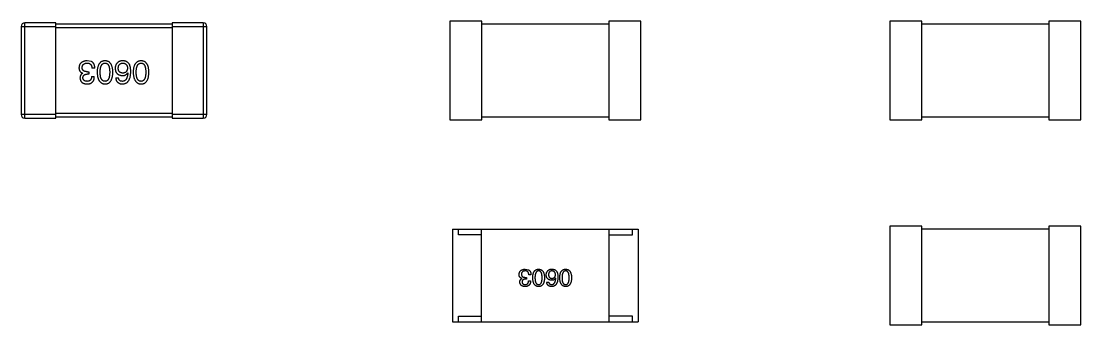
# Model space of a CAD drawing. Header units: inches. Extents: x -36 to 490, y -51 to 98.
# Drawn here: x 357.28 to 366.41, y 35.35 to 37.97 of the extents above; entities that cross this region are included whole.
import ezdxf

# ---------------------------------------------------------------- set-up
doc = ezdxf.new("R2010")
doc.units = ezdxf.units.IN
doc.header["$LTSCALE"] = 1.21
doc.header["$MEASUREMENT"] = 0
doc.layers.get('0').update_dxf_attribs({"linetype": 'CONTINUOUS'})

msp = doc.modelspace()

# ---------------------------------------------------------------- linework, layer by layer
at = {"color": 7, "linetype": 'Continuous'}
for p, q in [((357.2802, 37.9256), (357.2802, 37.1656)), ((357.2802, 37.9256), (357.5802, 37.9256)), ((357.3102, 37.1356), (357.3102, 37.9556)), ((357.5802, 37.9556), (357.3102, 37.9556)), ((357.5802, 37.1356), (357.5802, 37.9556)), ((358.5802, 37.9456), (357.5802, 37.9456)), ((357.5802, 37.9156), (358.5802, 37.9156)), ((358.5802, 37.9556), (358.5802, 37.1356)), ((358.8502, 37.9556), (358.5802, 37.9556)), ((358.5802, 37.9256), (358.8802, 37.9256)), ((358.8502, 37.9556), (358.8502, 37.1356)), ((358.8802, 37.1656), (358.8802, 37.9256)), ((360.9754, 37.9707), (360.9754, 37.1207)), ((361.2504, 37.9707), (360.9754, 37.9707)), ((361.2504, 37.1207), (361.2504, 37.9707)), ((362.3469, 37.9457), (361.2504, 37.9457)), ((362.3469, 37.9707), (362.3469, 37.1207)), ((362.6219, 37.9707), (362.3469, 37.9707)), ((362.6219, 37.1207), (362.6219, 37.9707)), ((365.0427, 37.9708), (364.7677, 37.9707)), ((364.7677, 37.9707), (364.7677, 37.1207)), ((365.0427, 37.1207), (365.0427, 37.9708)), ((366.1393, 37.9457), (365.0427, 37.9457)), ((366.4143, 37.9708), (366.1393, 37.9707)), ((366.1393, 37.9707), (366.1393, 37.1207)), ((366.4143, 37.1207), (366.4143, 37.9708)), ((357.8854, 37.6227), (357.8493, 37.6293)), ((357.9149, 37.5659), (357.8898, 37.5659)), ((357.8111, 37.5222), (357.8111, 37.5233)), ((357.8624, 37.5145), (357.8493, 37.5145)), ((357.8504, 37.5353), (357.8624, 37.5353)), ((357.8624, 37.5353), (357.8624, 37.5145)), ((357.8865, 37.4938), (357.9105, 37.4938)), ((358.0946, 37.4818), (358.1187, 37.4818)), ((358.1984, 37.5255), (358.1995, 37.5244)), ((357.5802, 37.1656), (357.2802, 37.1656)), ((357.3102, 37.1356), (357.5802, 37.1356)), ((358.5802, 37.1756), (357.5802, 37.1756)), ((357.5802, 37.1456), (358.5802, 37.1456)), ((358.8802, 37.1656), (358.5802, 37.1656)), ((358.5802, 37.1356), (358.8502, 37.1356)), ((360.9754, 37.1207), (361.2504, 37.1207)), ((361.2504, 37.1457), (362.3469, 37.1457)), ((362.3469, 37.1207), (362.6219, 37.1207)), ((364.7677, 37.1207), (365.0427, 37.1207)), ((365.0427, 37.1457), (366.1393, 37.1457)), ((366.1393, 37.1207), (366.4143, 37.1207)), ((360.9985, 36.1781), (360.9985, 35.3781)), ((360.9985, 36.1781), (362.5985, 36.1781)), ((361.0485, 36.1281), (361.0485, 36.1781)), ((361.2485, 35.3781), (361.2485, 36.1781)), ((362.3485, 35.3781), (362.3485, 36.1781)), ((362.5485, 36.1281), (362.5485, 36.1781)), ((362.5985, 36.1781), (362.5985, 35.3781)), ((364.7677, 36.2033), (364.7677, 35.3533)), ((365.0427, 36.2033), (364.7677, 36.2033)), ((365.0427, 35.3533), (365.0427, 36.2033)), ((366.1393, 36.1783), (365.0427, 36.1783)), ((366.1393, 36.2033), (366.1393, 35.3533)), ((366.4143, 36.2033), (366.1393, 36.2033)), ((366.4143, 35.3533), (366.4143, 36.2033)), ((361.2485, 36.1281), (361.0485, 36.1281)), ((362.3485, 36.1281), (362.5485, 36.1281)), ((361.6254, 35.8329), (361.6524, 35.828)), ((361.5967, 35.7526), (361.5967, 35.7534)), ((361.6352, 35.7468), (361.6254, 35.7468)), ((361.6262, 35.7624), (361.6352, 35.7624)), ((361.6352, 35.7624), (361.6352, 35.7468)), ((361.6533, 35.7312), (361.6713, 35.7312)), ((361.6746, 35.7853), (361.6557, 35.7853)), ((361.8094, 35.7222), (361.8274, 35.7222)), ((361.888, 35.7542), (361.8872, 35.755)), ((360.9985, 35.3781), (362.5985, 35.3781)), ((361.0485, 35.3781), (361.0485, 35.4281)), ((361.0485, 35.4281), (361.2485, 35.4281)), ((362.5485, 35.4281), (362.3485, 35.4281)), ((362.5485, 35.3781), (362.5485, 35.4281)), ((364.7677, 35.3533), (365.0427, 35.3533)), ((365.0427, 35.3783), (366.1393, 35.3783)), ((366.1393, 35.3533), (366.4143, 35.3533))]:
    msp.add_line(p, q, dxfattribs=at)
for centre, start, end in [((357.3102, 37.9256), 90.00001, 180.00001), ((358.8502, 37.9256), 0.00001, 90.00001), ((357.3102, 37.1656), 180.00001, 270.00001), ((358.8502, 37.1656), 270.00001, 0.00001)]:
    msp.add_arc(centre, 0.03, start, end, dxfattribs=at)
for points, knots in [([(357.8493, 37.6293), (357.8466, 37.6292), (357.8412, 37.6289), (357.8335, 37.628), (357.8263, 37.6266), (357.8196, 37.6248), (357.8133, 37.6225), (357.8076, 37.6198), (357.8024, 37.6166), (357.7976, 37.613), (357.7934, 37.6089), (357.7897, 37.6044), (357.7865, 37.5994), (357.7838, 37.594), (357.7816, 37.5882), (357.78, 37.5819), (357.7788, 37.5751), (357.7785, 37.5705), (357.7783, 37.5681)], [0, 0, 0, 0, 0.078078, 0.151942, 0.221594, 0.28726, 0.350176, 0.409768, 0.467648, 0.523784, 0.578904, 0.634014, 0.689819, 0.746826, 0.805875, 0.867063, 0.931764, 1, 1, 1, 1]), ([(357.7783, 37.5681), (357.7783, 37.5667), (357.7783, 37.5639), (357.7788, 37.5598), (357.7793, 37.5559), (357.7803, 37.5522), (357.7814, 37.5487), (357.7828, 37.5454), (357.7845, 37.5423), (357.7864, 37.5394), (357.7886, 37.5366), (357.7911, 37.5341), (357.7938, 37.5319), (357.7967, 37.5297), (357.8, 37.5278), (357.8034, 37.526), (357.8071, 37.5246), (357.8097, 37.5237), (357.8111, 37.5233)], [0, 0, 0, 0, 0.071215, 0.138707, 0.20396, 0.266995, 0.327734, 0.387609, 0.445602, 0.503345, 0.561136, 0.618597, 0.677672, 0.738255, 0.799989, 0.863961, 0.930555, 1, 1, 1, 1]), ([(357.8056, 37.5714), (357.8057, 37.5728), (357.8059, 37.5757), (357.8067, 37.5798), (357.8077, 37.5837), (357.809, 37.5873), (357.8106, 37.5906), (357.8125, 37.5937), (357.8148, 37.5965), (357.8173, 37.599), (357.8202, 37.6013), (357.8233, 37.6033), (357.8267, 37.6051), (357.8305, 37.6065), (357.8345, 37.6077), (357.8388, 37.6086), (357.8434, 37.6093), (357.8466, 37.6095), (357.8482, 37.6096)], [0, 0, 0, 0, 0.068514, 0.133941, 0.195994, 0.255362, 0.312994, 0.369441, 0.424687, 0.480522, 0.537148, 0.594801, 0.654411, 0.716817, 0.781981, 0.850498, 0.923306, 1, 1, 1, 1]), ([(357.8504, 37.5353), (357.8486, 37.5353), (357.8451, 37.5353), (357.84, 37.5358), (357.8353, 37.5365), (357.8309, 37.5375), (357.8268, 37.5387), (357.8231, 37.5403), (357.8198, 37.5421), (357.8168, 37.5443), (357.8141, 37.5466), (357.8119, 37.5494), (357.8099, 37.5523), (357.8083, 37.5556), (357.8071, 37.5591), (357.8062, 37.563), (357.8057, 37.5671), (357.8056, 37.5699), (357.8056, 37.5714)], [0, 0, 0, 0, 0.082495, 0.159728, 0.232496, 0.300725, 0.365163, 0.425859, 0.483728, 0.538892, 0.592921, 0.646195, 0.699968, 0.754746, 0.811387, 0.870806, 0.933482, 1, 1, 1, 1]), ([(357.8482, 37.6096), (357.8499, 37.6096), (357.853, 37.6095), (357.8576, 37.609), (357.862, 37.6082), (357.8659, 37.607), (357.8697, 37.6055), (357.873, 37.6036), (357.8761, 37.6013), (357.8789, 37.5987), (357.8813, 37.5958), (357.8835, 37.5925), (357.8853, 37.5889), (357.8868, 37.585), (357.8881, 37.5807), (357.8889, 37.5761), (357.8896, 37.5711), (357.8897, 37.5677), (357.8898, 37.5659)], [0, 0, 0, 0, 0.071272, 0.13882, 0.201858, 0.262757, 0.320043, 0.376709, 0.431462, 0.486034, 0.541209, 0.597703, 0.65589, 0.717768, 0.782056, 0.850407, 0.92277, 1, 1, 1, 1]), ([(357.9149, 37.5659), (357.9148, 37.5677), (357.9147, 37.5712), (357.9143, 37.5763), (357.9136, 37.5812), (357.9127, 37.5858), (357.9116, 37.5902), (357.9103, 37.5944), (357.9087, 37.5983), (357.907, 37.602), (357.9051, 37.6054), (357.9029, 37.6086), (357.9005, 37.6116), (357.8979, 37.6143), (357.8951, 37.6168), (357.8921, 37.619), (357.8889, 37.6211), (357.8865, 37.6222), (357.8854, 37.6227)], [0, 0, 0, 0, 0.078937, 0.154495, 0.226898, 0.296844, 0.363348, 0.427781, 0.48946, 0.549586, 0.607902, 0.664733, 0.720805, 0.776157, 0.831175, 0.886736, 0.943094, 1, 1, 1, 1]), ([(358.0026, 37.6293), (357.9999, 37.6292), (357.9947, 37.6289), (357.9872, 37.6277), (357.9802, 37.6256), (357.9737, 37.6229), (357.9677, 37.6193), (357.9622, 37.615), (357.9571, 37.61), (357.9526, 37.6042), (357.9487, 37.5976), (357.9452, 37.5903), (357.9422, 37.5822), (357.9397, 37.5734), (357.9377, 37.5638), (357.9362, 37.5535), (357.9352, 37.5425), (357.9349, 37.5349), (357.9348, 37.5309)], [0, 0, 0, 0, 0.059134, 0.115603, 0.169236, 0.221572, 0.273254, 0.32474, 0.377319, 0.431815, 0.488555, 0.548609, 0.612242, 0.680182, 0.75251, 0.829782, 0.91231, 1, 1, 1, 1]), ([(357.961, 37.5309), (357.9611, 37.5341), (357.9611, 37.5401), (357.9616, 37.5489), (357.9624, 37.5572), (357.9635, 37.5648), (357.965, 37.5718), (357.9667, 37.5783), (357.9688, 37.5841), (357.9713, 37.5893), (357.974, 37.594), (357.9771, 37.5981), (357.9805, 37.6015), (357.9843, 37.6044), (357.9884, 37.6066), (357.9928, 37.6083), (357.9976, 37.6093), (358.0009, 37.6095), (358.0026, 37.6096)], [0, 0, 0, 0, 0.094834, 0.184067, 0.267029, 0.344713, 0.417334, 0.484367, 0.546941, 0.604717, 0.65953, 0.710539, 0.759381, 0.806382, 0.853027, 0.900623, 0.949121, 1, 1, 1, 1]), ([(358.0703, 37.5309), (358.0702, 37.5349), (358.0699, 37.5425), (358.0689, 37.5535), (358.0674, 37.5638), (358.0654, 37.5734), (358.0629, 37.5822), (358.0599, 37.5902), (358.0565, 37.5976), (358.0524, 37.6041), (358.048, 37.61), (358.043, 37.615), (358.0375, 37.6193), (358.0314, 37.6229), (358.0249, 37.6256), (358.0179, 37.6277), (358.0104, 37.6289), (358.0052, 37.6292), (358.0026, 37.6293)], [0, 0, 0, 0, 0.087693, 0.170223, 0.247496, 0.319826, 0.387768, 0.451403, 0.511459, 0.568358, 0.622671, 0.675251, 0.726739, 0.778422, 0.830759, 0.884394, 0.940865, 1, 1, 1, 1]), ([(358.0026, 37.6096), (358.0042, 37.6096), (358.0074, 37.6094), (358.012, 37.6085), (358.0164, 37.607), (358.0203, 37.6047), (358.024, 37.602), (358.0274, 37.5986), (358.0304, 37.5945), (358.033, 37.5899), (358.0354, 37.5846), (358.0375, 37.5788), (358.0391, 37.5723), (358.0406, 37.5652), (358.0417, 37.5575), (358.0424, 37.5492), (358.0429, 37.5403), (358.043, 37.5341), (358.043, 37.5309)], [0, 0, 0, 0, 0.049766, 0.097012, 0.143225, 0.188786, 0.235079, 0.282962, 0.333687, 0.387747, 0.445963, 0.508657, 0.576545, 0.649868, 0.72822, 0.812712, 0.903543, 1, 1, 1, 1]), ([(358.1099, 37.6129), (358.1083, 37.6112), (358.1052, 37.6077), (358.1012, 37.6022), (358.0979, 37.5963), (358.095, 37.5903), (358.0929, 37.584), (358.0913, 37.5774), (358.0904, 37.5707), (358.0903, 37.5661), (358.0902, 37.5637)], [0, 0, 0, 0, 0.129393, 0.255335, 0.378531, 0.500878, 0.622934, 0.746191, 0.87096, 1, 1, 1, 1]), ([(358.0902, 37.5637), (358.0904, 37.5614), (358.0906, 37.5568), (358.0916, 37.5502), (358.093, 37.544), (358.0948, 37.5381), (358.0971, 37.5327), (358.0999, 37.5278), (358.1031, 37.5232), (358.1069, 37.5191), (358.111, 37.5154), (358.1156, 37.5121), (358.1207, 37.5093), (358.1262, 37.5069), (358.1321, 37.5048), (358.1385, 37.5033), (358.1454, 37.5021), (358.1501, 37.5016), (358.1525, 37.5014)], [0, 0, 0, 0, 0.071527, 0.139094, 0.20346, 0.264939, 0.323904, 0.381383, 0.437591, 0.493343, 0.549401, 0.606085, 0.664838, 0.725424, 0.788712, 0.855452, 0.925772, 1, 1, 1, 1]), ([(358.1591, 37.6293), (358.1563, 37.6293), (358.1509, 37.6294), (358.1431, 37.6288), (358.1359, 37.6277), (358.1294, 37.6259), (358.1235, 37.6236), (358.1183, 37.6206), (358.1137, 37.6171), (358.1112, 37.6143), (358.1099, 37.6129)], [0, 0, 0, 0, 0.156782, 0.301945, 0.436395, 0.561474, 0.678489, 0.78853, 0.894967, 1, 1, 1, 1]), ([(358.1165, 37.5648), (358.1166, 37.5665), (358.1168, 37.5699), (358.1175, 37.5748), (358.1184, 37.5793), (358.1196, 37.5836), (358.121, 37.5875), (358.1228, 37.5911), (358.1248, 37.5944), (358.1271, 37.5973), (358.1296, 37.6), (358.1324, 37.6024), (358.1355, 37.6044), (358.1388, 37.6061), (358.1424, 37.6075), (358.1463, 37.6085), (358.1504, 37.6092), (358.1533, 37.6095), (358.1547, 37.6096)], [0, 0, 0, 0, 0.078863, 0.153308, 0.223539, 0.289857, 0.35341, 0.413572, 0.471721, 0.528235, 0.584279, 0.638781, 0.69466, 0.751251, 0.809198, 0.869697, 0.933318, 1, 1, 1, 1]), ([(358.1558, 37.5233), (358.1543, 37.5233), (358.1514, 37.5235), (358.1471, 37.5241), (358.1431, 37.525), (358.1394, 37.5262), (358.136, 37.5278), (358.1328, 37.5296), (358.13, 37.5317), (358.1273, 37.5342), (358.125, 37.537), (358.1229, 37.54), (358.1212, 37.5434), (358.1197, 37.5471), (358.1185, 37.5511), (358.1175, 37.5554), (358.1168, 37.56), (358.1166, 37.5632), (358.1165, 37.5648)], [0, 0, 0, 0, 0.069884, 0.136529, 0.199638, 0.259844, 0.317774, 0.374356, 0.430026, 0.485148, 0.5409, 0.597889, 0.657472, 0.718614, 0.783613, 0.85129, 0.923712, 1, 1, 1, 1]), ([(358.1547, 37.6096), (358.1563, 37.6096), (358.1594, 37.6094), (358.1639, 37.6087), (358.1681, 37.6078), (358.172, 37.6065), (358.1757, 37.605), (358.179, 37.603), (358.1821, 37.6008), (358.1848, 37.5981), (358.1873, 37.5953), (358.1894, 37.592), (358.1914, 37.5885), (358.1929, 37.5846), (358.1942, 37.5804), (358.1952, 37.5758), (358.1959, 37.571), (358.1961, 37.5676), (358.1963, 37.5659)], [0, 0, 0, 0, 0.070403, 0.137196, 0.200053, 0.260887, 0.31876, 0.37535, 0.430743, 0.485927, 0.541678, 0.598832, 0.657726, 0.719441, 0.783504, 0.851852, 0.923533, 1, 1, 1, 1]), ([(358.1963, 37.5659), (358.1961, 37.5642), (358.1959, 37.561), (358.1952, 37.5562), (358.1942, 37.5518), (358.193, 37.5477), (358.1914, 37.5439), (358.1896, 37.5404), (358.1875, 37.5373), (358.1851, 37.5345), (358.1824, 37.5319), (358.1794, 37.5297), (358.1762, 37.5278), (358.1727, 37.5263), (358.1688, 37.525), (358.1648, 37.5241), (358.1604, 37.5235), (358.1574, 37.5233), (358.1558, 37.5233)], [0, 0, 0, 0, 0.076072, 0.148369, 0.216753, 0.281358, 0.342792, 0.401604, 0.458929, 0.514444, 0.569818, 0.625343, 0.681554, 0.739608, 0.800134, 0.863477, 0.929547, 1, 1, 1, 1]), ([(358.2105, 37.6031), (358.209, 37.6051), (358.206, 37.609), (358.2008, 37.6142), (358.1951, 37.6186), (358.1889, 37.6223), (358.1822, 37.6253), (358.1749, 37.6274), (358.1672, 37.6288), (358.1618, 37.6291), (358.1591, 37.6293)], [0, 0, 0, 0, 0.125033, 0.246266, 0.36603, 0.485265, 0.606781, 0.732144, 0.862551, 1, 1, 1, 1]), ([(358.2247, 37.5353), (358.2246, 37.5388), (358.2246, 37.5457), (358.2239, 37.5558), (358.2228, 37.5652), (358.2212, 37.5739), (358.2193, 37.5821), (358.2168, 37.5897), (358.214, 37.5967), (358.2116, 37.601), (358.2105, 37.6031)], [0, 0, 0, 0, 0.151498, 0.29521, 0.430242, 0.557137, 0.677306, 0.790845, 0.898111, 1, 1, 1, 1]), ([(358.3134, 37.6293), (358.3108, 37.6292), (358.3056, 37.6289), (358.2981, 37.6277), (358.2911, 37.6256), (358.2846, 37.6229), (358.2785, 37.6193), (358.273, 37.615), (358.268, 37.61), (358.2635, 37.6042), (358.2595, 37.5976), (358.2561, 37.5903), (358.2531, 37.5822), (358.2506, 37.5734), (358.2486, 37.5638), (358.2471, 37.5535), (358.2461, 37.5425), (358.2458, 37.5349), (358.2457, 37.5309)], [0, 0, 0, 0, 0.059134, 0.115603, 0.169236, 0.221572, 0.273254, 0.32474, 0.377319, 0.431815, 0.488555, 0.548609, 0.612242, 0.680182, 0.75251, 0.829782, 0.91231, 1, 1, 1, 1]), ([(358.2719, 37.5309), (358.2719, 37.5341), (358.272, 37.5401), (358.2725, 37.5489), (358.2733, 37.5572), (358.2744, 37.5648), (358.2758, 37.5718), (358.2776, 37.5783), (358.2797, 37.5841), (358.2821, 37.5893), (358.2849, 37.594), (358.288, 37.5981), (358.2914, 37.6015), (358.2952, 37.6044), (358.2993, 37.6066), (358.3037, 37.6083), (358.3085, 37.6093), (358.3118, 37.6095), (358.3134, 37.6096)], [0, 0, 0, 0, 0.094834, 0.184067, 0.267029, 0.344713, 0.417334, 0.484367, 0.546941, 0.604717, 0.65953, 0.710539, 0.759381, 0.806382, 0.853027, 0.900623, 0.949121, 1, 1, 1, 1]), ([(358.3812, 37.5309), (358.3811, 37.5349), (358.3808, 37.5425), (358.3798, 37.5535), (358.3783, 37.5638), (358.3763, 37.5734), (358.3738, 37.5822), (358.3708, 37.5902), (358.3673, 37.5976), (358.3633, 37.6041), (358.3589, 37.61), (358.3538, 37.615), (358.3483, 37.6193), (358.3423, 37.6229), (358.3358, 37.6256), (358.3288, 37.6277), (358.3213, 37.6289), (358.3161, 37.6292), (358.3134, 37.6293)], [0, 0, 0, 0, 0.087693, 0.170223, 0.247496, 0.319826, 0.387768, 0.451403, 0.511459, 0.568358, 0.622671, 0.675251, 0.726739, 0.778422, 0.830759, 0.884394, 0.940865, 1, 1, 1, 1]), ([(358.3134, 37.6096), (358.3151, 37.6096), (358.3183, 37.6094), (358.3229, 37.6085), (358.3272, 37.607), (358.3312, 37.6047), (358.3349, 37.602), (358.3382, 37.5986), (358.3412, 37.5945), (358.3439, 37.5899), (358.3463, 37.5846), (358.3484, 37.5788), (358.35, 37.5723), (358.3515, 37.5652), (358.3525, 37.5575), (358.3533, 37.5492), (358.3538, 37.5403), (358.3538, 37.5341), (358.3539, 37.5309)], [0, 0, 0, 0, 0.049766, 0.097012, 0.143225, 0.188786, 0.235079, 0.282962, 0.333687, 0.387747, 0.445963, 0.508657, 0.576545, 0.649868, 0.72822, 0.812712, 0.903543, 1, 1, 1, 1]), ([(357.8111, 37.5222), (357.8092, 37.5212), (357.8054, 37.5194), (357.8005, 37.5157), (357.7963, 37.5113), (357.7928, 37.5064), (357.7902, 37.5008), (357.7883, 37.4946), (357.7872, 37.4878), (357.7871, 37.4831), (357.787, 37.4807)], [0, 0, 0, 0, 0.125227, 0.244792, 0.361427, 0.478215, 0.59667, 0.722058, 0.856314, 1, 1, 1, 1]), ([(357.787, 37.4807), (357.7872, 37.4787), (357.7875, 37.4748), (357.7886, 37.4692), (357.79, 37.4639), (357.7919, 37.459), (357.7942, 37.4545), (357.7969, 37.4503), (357.8001, 37.4465), (357.8037, 37.4431), (357.8076, 37.4401), (357.8121, 37.4374), (357.8169, 37.4351), (357.8222, 37.4333), (357.8278, 37.4316), (357.8339, 37.4305), (357.8404, 37.4296), (357.8448, 37.4294), (357.8471, 37.4293)], [0, 0, 0, 0, 0.067521, 0.132139, 0.193339, 0.252064, 0.309083, 0.364848, 0.420021, 0.475612, 0.532002, 0.589602, 0.649896, 0.712634, 0.778603, 0.848416, 0.922155, 1, 1, 1, 1]), ([(357.8122, 37.4828), (357.8122, 37.4841), (357.8124, 37.4865), (357.8129, 37.49), (357.8137, 37.4933), (357.8148, 37.4963), (357.8162, 37.4991), (357.8179, 37.5016), (357.8198, 37.504), (357.822, 37.5061), (357.8245, 37.508), (357.8272, 37.5096), (357.8302, 37.5111), (357.8335, 37.5122), (357.8371, 37.5131), (357.8409, 37.5139), (357.845, 37.5144), (357.8479, 37.5145), (357.8493, 37.5145)], [0, 0, 0, 0, 0.067741, 0.131599, 0.192143, 0.249977, 0.306453, 0.361639, 0.416449, 0.471489, 0.527582, 0.584873, 0.644974, 0.70814, 0.77492, 0.845909, 0.920585, 1, 1, 1, 1]), ([(357.8482, 37.4522), (357.8468, 37.4523), (357.8442, 37.4524), (357.8403, 37.4529), (357.8367, 37.4536), (357.8333, 37.4545), (357.8302, 37.4556), (357.8273, 37.457), (357.8246, 37.4586), (357.8222, 37.4604), (357.8201, 37.4624), (357.8182, 37.4647), (357.8166, 37.4672), (357.8152, 37.4699), (357.814, 37.4728), (357.8132, 37.476), (357.8125, 37.4793), (357.8123, 37.4817), (357.8122, 37.4828)], [0, 0, 0, 0, 0.078051, 0.151197, 0.220412, 0.286742, 0.34933, 0.409464, 0.467368, 0.52298, 0.578639, 0.633998, 0.690142, 0.746855, 0.805868, 0.867776, 0.932345, 1, 1, 1, 1]), ([(357.8471, 37.4293), (357.8496, 37.4294), (357.8545, 37.4295), (357.8616, 37.4305), (357.8683, 37.4317), (357.8744, 37.4336), (357.8801, 37.4359), (357.8853, 37.4388), (357.89, 37.4421), (357.8942, 37.4459), (357.898, 37.4502), (357.9012, 37.455), (357.904, 37.4603), (357.9063, 37.466), (357.9081, 37.4723), (357.9094, 37.479), (357.9103, 37.4862), (357.9104, 37.4912), (357.9105, 37.4938)], [0, 0, 0, 0, 0.073232, 0.142595, 0.207997, 0.270074, 0.329156, 0.386529, 0.441846, 0.496976, 0.551877, 0.607941, 0.665637, 0.725446, 0.788542, 0.855101, 0.925196, 1, 1, 1, 1]), ([(357.8865, 37.4938), (357.8864, 37.4921), (357.8863, 37.4888), (357.8857, 37.4841), (357.8849, 37.4797), (357.8838, 37.4757), (357.8824, 37.4719), (357.8806, 37.4685), (357.8787, 37.4654), (357.8764, 37.4626), (357.8739, 37.4601), (357.871, 37.458), (357.8679, 37.4562), (357.8645, 37.4548), (357.8608, 37.4536), (357.8569, 37.4528), (357.8526, 37.4523), (357.8497, 37.4523), (357.8482, 37.4522)], [0, 0, 0, 0, 0.078134, 0.15164, 0.221358, 0.286689, 0.348614, 0.407697, 0.464247, 0.520153, 0.574432, 0.629291, 0.684538, 0.742032, 0.801329, 0.863637, 0.930123, 1, 1, 1, 1]), ([(357.9348, 37.5309), (357.935, 37.5269), (357.9353, 37.5191), (357.9365, 37.5078), (357.9381, 37.4973), (357.9401, 37.4875), (357.9427, 37.4784), (357.9457, 37.4701), (357.9492, 37.4626), (357.9532, 37.4558), (357.9577, 37.4498), (357.9627, 37.4445), (357.9681, 37.44), (357.9741, 37.4363), (357.9805, 37.4334), (357.9875, 37.4312), (357.9948, 37.4298), (358, 37.4295), (358.0026, 37.4293)], [0, 0, 0, 0, 0.088475, 0.171606, 0.249595, 0.322626, 0.391327, 0.455765, 0.516374, 0.573675, 0.628522, 0.681161, 0.732559, 0.783563, 0.83504, 0.887639, 0.942585, 1, 1, 1, 1]), ([(358.0026, 37.4522), (358.0009, 37.4523), (357.9976, 37.4524), (357.9929, 37.4533), (357.9884, 37.4549), (357.9843, 37.457), (357.9806, 37.4599), (357.9771, 37.4633), (357.9741, 37.4673), (357.9712, 37.472), (357.9688, 37.4772), (357.9667, 37.4831), (357.965, 37.4896), (357.9635, 37.4967), (357.9624, 37.5044), (357.9616, 37.5127), (357.9611, 37.5216), (357.9611, 37.5278), (357.961, 37.5309)], [0, 0, 0, 0, 0.050604, 0.098688, 0.145699, 0.191791, 0.238625, 0.286717, 0.337546, 0.391814, 0.449755, 0.512106, 0.579685, 0.652048, 0.730262, 0.814146, 0.904281, 1, 1, 1, 1]), ([(358.0026, 37.4293), (358.0052, 37.4294), (358.0104, 37.4296), (358.0179, 37.4309), (358.0249, 37.4331), (358.0314, 37.4359), (358.0375, 37.4396), (358.043, 37.444), (358.048, 37.4493), (358.0525, 37.4553), (358.0565, 37.4621), (358.0599, 37.4696), (358.0629, 37.478), (358.0654, 37.4871), (358.0674, 37.4969), (358.0689, 37.5076), (358.0699, 37.519), (358.0702, 37.5269), (358.0703, 37.5309)], [0, 0, 0, 0, 0.057911, 0.113262, 0.165956, 0.217443, 0.268511, 0.319665, 0.372, 0.426129, 0.483365, 0.543779, 0.607756, 0.676562, 0.749704, 0.827713, 0.911177, 1, 1, 1, 1]), ([(358.043, 37.5309), (358.043, 37.5278), (358.0429, 37.5216), (358.0424, 37.5127), (358.0417, 37.5044), (358.0406, 37.4967), (358.0391, 37.4896), (358.0375, 37.4831), (358.0354, 37.4772), (358.033, 37.472), (358.0304, 37.4673), (358.0274, 37.4633), (358.024, 37.4599), (358.0204, 37.4571), (358.0164, 37.4549), (358.012, 37.4533), (358.0074, 37.4524), (358.0042, 37.4523), (358.0026, 37.4522)], [0, 0, 0, 0, 0.096452, 0.187278, 0.271765, 0.350519, 0.423437, 0.491321, 0.554011, 0.612224, 0.666281, 0.717003, 0.764884, 0.811423, 0.856783, 0.902993, 0.950236, 1, 1, 1, 1]), ([(358.0946, 37.4818), (358.0949, 37.4798), (358.0954, 37.4759), (358.0966, 37.4702), (358.0982, 37.4649), (358.1002, 37.46), (358.1025, 37.4555), (358.1053, 37.4513), (358.1083, 37.4474), (358.1118, 37.444), (358.1156, 37.4409), (358.1198, 37.4381), (358.1244, 37.4357), (358.1293, 37.4337), (358.1346, 37.432), (358.1402, 37.4307), (358.1463, 37.4298), (358.1504, 37.4295), (358.1525, 37.4293)], [0, 0, 0, 0, 0.06947, 0.136096, 0.199592, 0.260665, 0.319672, 0.377156, 0.433415, 0.489984, 0.546535, 0.604276, 0.663499, 0.725182, 0.788953, 0.855683, 0.926216, 1, 1, 1, 1]), ([(358.1525, 37.4522), (358.1503, 37.4523), (358.1459, 37.4524), (358.1398, 37.4539), (358.1344, 37.4562), (358.1297, 37.4595), (358.1258, 37.4637), (358.1226, 37.4689), (358.1202, 37.475), (358.1192, 37.4794), (358.1187, 37.4818)], [0, 0, 0, 0, 0.136586, 0.261496, 0.378089, 0.490612, 0.605522, 0.725767, 0.8561, 1, 1, 1, 1]), ([(358.1525, 37.4293), (358.1554, 37.4295), (358.1609, 37.4298), (358.1689, 37.4313), (358.1764, 37.4335), (358.1833, 37.4366), (358.1898, 37.4404), (358.1956, 37.4452), (358.201, 37.4506), (358.2057, 37.4569), (358.21, 37.464), (358.2137, 37.4718), (358.2169, 37.4805), (358.2195, 37.4899), (358.2216, 37.5001), (358.2232, 37.5112), (358.2243, 37.523), (358.2245, 37.5311), (358.2247, 37.5353)], [0, 0, 0, 0, 0.058957, 0.115262, 0.16907, 0.221312, 0.273147, 0.324961, 0.377649, 0.432026, 0.488925, 0.549039, 0.612912, 0.680653, 0.753056, 0.830314, 0.912483, 1, 1, 1, 1]), ([(358.1525, 37.5014), (358.1552, 37.5015), (358.1603, 37.5016), (358.1676, 37.5027), (358.1743, 37.5047), (358.1804, 37.5072), (358.1859, 37.5107), (358.1908, 37.5148), (358.195, 37.5198), (358.1973, 37.5236), (358.1984, 37.5255)], [0, 0, 0, 0, 0.144617, 0.279572, 0.40596, 0.526097, 0.64389, 0.760003, 0.877724, 1, 1, 1, 1]), ([(358.1995, 37.5244), (358.1993, 37.5216), (358.1989, 37.5161), (358.1979, 37.5081), (358.1966, 37.5007), (358.1951, 37.4938), (358.1932, 37.4874), (358.191, 37.4815), (358.1885, 37.4762), (358.1857, 37.4714), (358.1826, 37.4672), (358.1792, 37.4634), (358.1755, 37.4601), (358.1715, 37.4575), (358.1672, 37.4553), (358.1626, 37.4538), (358.1577, 37.4526), (358.1543, 37.4524), (358.1525, 37.4522)], [0, 0, 0, 0, 0.089218, 0.173709, 0.252753, 0.326963, 0.397099, 0.462534, 0.524018, 0.582178, 0.637235, 0.689955, 0.741228, 0.791618, 0.841661, 0.892925, 0.945259, 1, 1, 1, 1]), ([(358.2457, 37.5309), (358.2459, 37.5269), (358.2462, 37.5191), (358.2473, 37.5078), (358.2489, 37.4973), (358.251, 37.4875), (358.2535, 37.4784), (358.2565, 37.4701), (358.2601, 37.4626), (358.2641, 37.4558), (358.2686, 37.4498), (358.2735, 37.4445), (358.279, 37.44), (358.285, 37.4363), (358.2914, 37.4334), (358.2983, 37.4312), (358.3057, 37.4298), (358.3108, 37.4295), (358.3134, 37.4293)], [0, 0, 0, 0, 0.088475, 0.171606, 0.249595, 0.322626, 0.391327, 0.455765, 0.516374, 0.573675, 0.628522, 0.681161, 0.732559, 0.783563, 0.83504, 0.887639, 0.942585, 1, 1, 1, 1]), ([(358.3134, 37.4522), (358.3118, 37.4523), (358.3085, 37.4524), (358.3037, 37.4533), (358.2993, 37.4549), (358.2952, 37.457), (358.2914, 37.4599), (358.288, 37.4633), (358.2849, 37.4673), (358.2821, 37.472), (358.2797, 37.4772), (358.2776, 37.4831), (358.2758, 37.4896), (358.2744, 37.4967), (358.2733, 37.5044), (358.2725, 37.5127), (358.272, 37.5216), (358.2719, 37.5278), (358.2719, 37.5309)], [0, 0, 0, 0, 0.050604, 0.098688, 0.145699, 0.191791, 0.238625, 0.286717, 0.337546, 0.391814, 0.449755, 0.512106, 0.579685, 0.652048, 0.730262, 0.814146, 0.904281, 1, 1, 1, 1]), ([(358.3134, 37.4293), (358.3161, 37.4294), (358.3213, 37.4296), (358.3288, 37.4309), (358.3358, 37.4331), (358.3423, 37.4359), (358.3483, 37.4396), (358.3538, 37.444), (358.3589, 37.4493), (358.3633, 37.4553), (358.3673, 37.4621), (358.3708, 37.4696), (358.3738, 37.478), (358.3763, 37.4871), (358.3783, 37.4969), (358.3798, 37.5076), (358.3808, 37.519), (358.3811, 37.5269), (358.3812, 37.5309)], [0, 0, 0, 0, 0.057911, 0.113262, 0.165956, 0.217443, 0.268511, 0.319665, 0.372, 0.426129, 0.483365, 0.543779, 0.607756, 0.676562, 0.749704, 0.827713, 0.911177, 1, 1, 1, 1]), ([(358.3539, 37.5309), (358.3538, 37.5278), (358.3538, 37.5216), (358.3533, 37.5127), (358.3525, 37.5044), (358.3515, 37.4967), (358.35, 37.4896), (358.3484, 37.4831), (358.3463, 37.4772), (358.3439, 37.472), (358.3412, 37.4673), (358.3382, 37.4633), (358.3349, 37.4599), (358.3312, 37.4571), (358.3272, 37.4549), (358.3229, 37.4533), (358.3183, 37.4524), (358.3151, 37.4523), (358.3134, 37.4522)], [0, 0, 0, 0, 0.096452, 0.187278, 0.271765, 0.350519, 0.423437, 0.491321, 0.554011, 0.612224, 0.666281, 0.717003, 0.764884, 0.811423, 0.856783, 0.902993, 0.950236, 1, 1, 1, 1]), ([(361.5721, 35.787), (361.5722, 35.7888), (361.5725, 35.7923), (361.5734, 35.7973), (361.5746, 35.802), (361.5763, 35.8064), (361.5783, 35.8105), (361.5807, 35.8142), (361.5835, 35.8176), (361.5866, 35.8207), (361.5902, 35.8234), (361.5941, 35.8257), (361.5984, 35.8278), (361.6031, 35.8295), (361.6081, 35.8308), (361.6135, 35.8319), (361.6193, 35.8326), (361.6233, 35.8328), (361.6254, 35.8329)], [0, 0, 0, 0, 0.068236, 0.132937, 0.194125, 0.253174, 0.310181, 0.365986, 0.421096, 0.476216, 0.532352, 0.590232, 0.649824, 0.71274, 0.778406, 0.848058, 0.921922, 1, 1, 1, 1]), ([(361.6246, 35.8181), (361.6233, 35.818), (361.6209, 35.8179), (361.6175, 35.8174), (361.6143, 35.8167), (361.6112, 35.8158), (361.6084, 35.8147), (361.6059, 35.8134), (361.6035, 35.8119), (361.6014, 35.8102), (361.5995, 35.8083), (361.5978, 35.8062), (361.5964, 35.8039), (361.5952, 35.8014), (361.5941, 35.7987), (361.5934, 35.7958), (361.5928, 35.7927), (361.5927, 35.7905), (361.5926, 35.7894)], [0, 0, 0, 0, 0.076694, 0.149502, 0.218019, 0.283183, 0.345589, 0.405199, 0.462852, 0.519478, 0.575313, 0.630559, 0.687006, 0.744638, 0.804006, 0.866059, 0.931486, 1, 1, 1, 1]), ([(361.6557, 35.7853), (361.6557, 35.7867), (361.6556, 35.7892), (361.6551, 35.793), (361.6544, 35.7964), (361.6535, 35.7996), (361.6524, 35.8026), (361.651, 35.8053), (361.6494, 35.8078), (361.6476, 35.81), (361.6455, 35.8119), (361.6432, 35.8136), (361.6406, 35.815), (361.6378, 35.8161), (361.6349, 35.817), (361.6316, 35.8177), (361.6282, 35.8181), (361.6258, 35.8181), (361.6246, 35.8181)], [0, 0, 0, 0, 0.07723, 0.149593, 0.217944, 0.282232, 0.34411, 0.402297, 0.458791, 0.513966, 0.568538, 0.623291, 0.679957, 0.737243, 0.798142, 0.86118, 0.928728, 1, 1, 1, 1]), ([(361.6524, 35.828), (361.6533, 35.8275), (361.655, 35.8267), (361.6574, 35.8252), (361.6597, 35.8235), (361.6618, 35.8216), (361.6638, 35.8196), (361.6656, 35.8174), (361.6672, 35.815), (361.6687, 35.8124), (361.67, 35.8096), (361.6711, 35.8067), (361.6721, 35.8036), (361.6729, 35.8003), (361.6736, 35.7968), (361.6741, 35.7931), (361.6744, 35.7893), (361.6745, 35.7867), (361.6746, 35.7853)], [0, 0, 0, 0, 0.056906, 0.113264, 0.168825, 0.223843, 0.279195, 0.335267, 0.392098, 0.450414, 0.51054, 0.572219, 0.636652, 0.703156, 0.773102, 0.845505, 0.921063, 1, 1, 1, 1]), ([(361.6895, 35.7591), (361.6896, 35.7621), (361.6898, 35.7678), (361.6906, 35.7761), (361.6917, 35.7838), (361.6932, 35.791), (361.695, 35.7976), (361.6973, 35.8036), (361.6999, 35.8091), (361.7029, 35.814), (361.7063, 35.8184), (361.71, 35.8222), (361.7142, 35.8254), (361.7187, 35.8281), (361.7236, 35.8301), (361.7288, 35.8317), (361.7344, 35.8326), (361.7383, 35.8328), (361.7403, 35.8329)], [0, 0, 0, 0, 0.08769, 0.170218, 0.24749, 0.319818, 0.387758, 0.451391, 0.511445, 0.568185, 0.622681, 0.67526, 0.726746, 0.778428, 0.830764, 0.884397, 0.940866, 1, 1, 1, 1]), ([(361.7403, 35.8181), (361.7391, 35.818), (361.7366, 35.8179), (361.733, 35.8171), (361.7297, 35.8159), (361.7266, 35.8142), (361.7238, 35.8121), (361.7213, 35.8095), (361.7189, 35.8064), (361.7168, 35.8029), (361.715, 35.799), (361.7135, 35.7946), (361.7121, 35.7898), (361.711, 35.7845), (361.7102, 35.7788), (361.7096, 35.7726), (361.7092, 35.766), (361.7092, 35.7615), (361.7092, 35.7591)], [0, 0, 0, 0, 0.050879, 0.099377, 0.146973, 0.193618, 0.240619, 0.289461, 0.34047, 0.395283, 0.453059, 0.515633, 0.582666, 0.655287, 0.732971, 0.815933, 0.905166, 1, 1, 1, 1]), ([(361.7403, 35.8329), (361.7423, 35.8328), (361.7462, 35.8326), (361.7518, 35.8317), (361.7571, 35.8301), (361.762, 35.8281), (361.7665, 35.8254), (361.7706, 35.8222), (361.7744, 35.8184), (361.7777, 35.814), (361.7808, 35.8091), (361.7833, 35.8036), (361.7856, 35.7976), (361.7875, 35.791), (361.789, 35.7838), (361.7901, 35.7761), (361.7908, 35.7678), (361.791, 35.7621), (361.7911, 35.7591)], [0, 0, 0, 0, 0.059135, 0.115606, 0.169241, 0.221578, 0.273261, 0.324749, 0.377329, 0.431642, 0.488541, 0.548597, 0.612232, 0.680174, 0.752504, 0.829777, 0.912307, 1, 1, 1, 1]), ([(361.7706, 35.7591), (361.7706, 35.7615), (361.7706, 35.7661), (361.7702, 35.7728), (361.7696, 35.779), (361.7689, 35.7848), (361.7677, 35.7901), (361.7665, 35.795), (361.7649, 35.7994), (361.7632, 35.8033), (361.7612, 35.8068), (361.7589, 35.8098), (361.7564, 35.8124), (361.7536, 35.8145), (361.7507, 35.8162), (361.7474, 35.8173), (361.7439, 35.818), (361.7415, 35.8181), (361.7403, 35.8181)], [0, 0, 0, 0, 0.096457, 0.187288, 0.27178, 0.350132, 0.423455, 0.491343, 0.554037, 0.612253, 0.666313, 0.717038, 0.764921, 0.811214, 0.856775, 0.902988, 0.950234, 1, 1, 1, 1]), ([(361.8061, 35.7837), (361.8061, 35.7855), (361.8062, 35.7889), (361.8069, 35.794), (361.8081, 35.7989), (361.8097, 35.8036), (361.8118, 35.8082), (361.8143, 35.8125), (361.8173, 35.8167), (361.8197, 35.8193), (361.8208, 35.8206)], [0, 0, 0, 0, 0.12904, 0.253809, 0.377066, 0.499122, 0.621469, 0.744665, 0.870607, 1, 1, 1, 1]), ([(361.8208, 35.8206), (361.8218, 35.8216), (361.8237, 35.8238), (361.8271, 35.8264), (361.831, 35.8286), (361.8354, 35.8303), (361.8403, 35.8317), (361.8457, 35.8325), (361.8516, 35.833), (361.8556, 35.8329), (361.8577, 35.8329)], [0, 0, 0, 0, 0.105033, 0.21147, 0.321511, 0.438526, 0.563605, 0.698055, 0.843218, 1, 1, 1, 1]), ([(361.8544, 35.8181), (361.8533, 35.818), (361.8512, 35.8178), (361.8481, 35.8173), (361.8452, 35.8165), (361.8425, 35.8155), (361.84, 35.8142), (361.8377, 35.8127), (361.8356, 35.8109), (361.8337, 35.8089), (361.832, 35.8067), (361.8305, 35.8042), (361.8292, 35.8015), (361.8281, 35.7986), (361.8272, 35.7954), (361.8265, 35.792), (361.826, 35.7883), (361.8258, 35.7858), (361.8257, 35.7845)], [0, 0, 0, 0, 0.066682, 0.130303, 0.190802, 0.248749, 0.30534, 0.361219, 0.415721, 0.471765, 0.528279, 0.586428, 0.64659, 0.710143, 0.776461, 0.846692, 0.921137, 1, 1, 1, 1]), ([(361.8856, 35.7853), (361.8855, 35.7866), (361.8853, 35.7892), (361.8848, 35.7928), (361.884, 35.7962), (361.8831, 35.7993), (361.8819, 35.8023), (361.8805, 35.8049), (361.8789, 35.8074), (361.877, 35.8095), (361.875, 35.8115), (361.8727, 35.8132), (361.8702, 35.8146), (361.8674, 35.8158), (361.8645, 35.8168), (361.8613, 35.8175), (361.858, 35.818), (361.8556, 35.8181), (361.8544, 35.8181)], [0, 0, 0, 0, 0.076467, 0.148148, 0.216496, 0.280559, 0.342274, 0.401168, 0.458322, 0.514073, 0.569257, 0.62465, 0.68124, 0.739113, 0.799947, 0.862804, 0.929597, 1, 1, 1, 1]), ([(361.8577, 35.8329), (361.8598, 35.8328), (361.8638, 35.8325), (361.8696, 35.8314), (361.875, 35.8299), (361.8801, 35.8277), (361.8847, 35.8249), (361.889, 35.8216), (361.8929, 35.8177), (361.8951, 35.8147), (361.8962, 35.8132)], [0, 0, 0, 0, 0.137449, 0.267856, 0.393219, 0.514735, 0.63397, 0.753734, 0.874967, 1, 1, 1, 1]), ([(361.8962, 35.8132), (361.8971, 35.8116), (361.8989, 35.8084), (361.901, 35.8032), (361.9028, 35.7975), (361.9043, 35.7914), (361.9055, 35.7848), (361.9063, 35.7777), (361.9068, 35.7702), (361.9069, 35.765), (361.9069, 35.7624)], [0, 0, 0, 0, 0.101889, 0.209155, 0.322694, 0.442863, 0.569758, 0.70479, 0.848502, 1, 1, 1, 1]), ([(361.9227, 35.7591), (361.9228, 35.7621), (361.923, 35.7678), (361.9237, 35.7761), (361.9248, 35.7838), (361.9263, 35.791), (361.9282, 35.7976), (361.9304, 35.8036), (361.933, 35.8091), (361.936, 35.814), (361.9394, 35.8184), (361.9432, 35.8222), (361.9473, 35.8254), (361.9518, 35.8281), (361.9567, 35.8301), (361.962, 35.8317), (361.9676, 35.8326), (361.9715, 35.8328), (361.9735, 35.8329)], [0, 0, 0, 0, 0.08769, 0.170218, 0.24749, 0.319818, 0.387758, 0.451391, 0.511445, 0.568185, 0.622681, 0.67526, 0.726746, 0.778428, 0.830764, 0.884397, 0.940866, 1, 1, 1, 1]), ([(361.9735, 35.8181), (361.9722, 35.818), (361.9698, 35.8179), (361.9662, 35.8171), (361.9629, 35.8159), (361.9598, 35.8142), (361.9569, 35.8121), (361.9544, 35.8095), (361.9521, 35.8064), (361.95, 35.8029), (361.9482, 35.799), (361.9466, 35.7946), (361.9453, 35.7898), (361.9442, 35.7845), (361.9434, 35.7788), (361.9428, 35.7726), (361.9424, 35.766), (361.9423, 35.7615), (361.9423, 35.7591)], [0, 0, 0, 0, 0.050879, 0.099377, 0.146973, 0.193618, 0.240619, 0.289461, 0.34047, 0.395283, 0.453059, 0.515633, 0.582666, 0.655287, 0.732971, 0.815933, 0.905166, 1, 1, 1, 1]), ([(361.9735, 35.8329), (361.9755, 35.8328), (361.9793, 35.8326), (361.985, 35.8317), (361.9902, 35.8301), (361.9951, 35.8281), (361.9996, 35.8254), (362.0038, 35.8222), (362.0075, 35.8184), (362.0109, 35.814), (362.0139, 35.8091), (362.0165, 35.8036), (362.0187, 35.7976), (362.0206, 35.791), (362.0221, 35.7838), (362.0232, 35.7761), (362.024, 35.7678), (362.0242, 35.7621), (362.0243, 35.7591)], [0, 0, 0, 0, 0.059135, 0.115606, 0.169241, 0.221578, 0.273261, 0.324749, 0.377329, 0.431642, 0.488541, 0.548597, 0.612232, 0.680174, 0.752504, 0.829777, 0.912307, 1, 1, 1, 1]), ([(362.0038, 35.7591), (362.0038, 35.7615), (362.0037, 35.7661), (362.0034, 35.7728), (362.0028, 35.779), (362.002, 35.7848), (362.0009, 35.7901), (361.9997, 35.795), (361.9981, 35.7994), (361.9963, 35.8033), (361.9943, 35.8068), (361.9921, 35.8098), (361.9896, 35.8124), (361.9868, 35.8145), (361.9838, 35.8162), (361.9806, 35.8173), (361.9771, 35.818), (361.9747, 35.8181), (361.9735, 35.8181)], [0, 0, 0, 0, 0.096457, 0.187288, 0.27178, 0.350132, 0.423455, 0.491343, 0.554037, 0.612253, 0.666313, 0.717038, 0.764921, 0.811214, 0.856775, 0.902988, 0.950234, 1, 1, 1, 1]), ([(361.5967, 35.7534), (361.5957, 35.7537), (361.5937, 35.7543), (361.5909, 35.7554), (361.5884, 35.7568), (361.5859, 35.7582), (361.5837, 35.7598), (361.5817, 35.7615), (361.5798, 35.7634), (361.5782, 35.7654), (361.5768, 35.7676), (361.5755, 35.77), (361.5745, 35.7724), (361.5736, 35.7751), (361.5729, 35.7778), (361.5725, 35.7808), (361.5721, 35.7838), (361.5721, 35.7859), (361.5721, 35.787)], [0, 0, 0, 0, 0.069445, 0.136039, 0.200011, 0.261745, 0.322328, 0.381403, 0.438864, 0.496655, 0.554398, 0.612391, 0.672266, 0.733005, 0.79604, 0.861293, 0.928785, 1, 1, 1, 1]), ([(361.5787, 35.7214), (361.5787, 35.7232), (361.5788, 35.7268), (361.5796, 35.7319), (361.5811, 35.7365), (361.583, 35.7407), (361.5856, 35.7444), (361.5887, 35.7477), (361.5925, 35.7504), (361.5953, 35.7518), (361.5967, 35.7526)], [0, 0, 0, 0, 0.143686, 0.277942, 0.40333, 0.521785, 0.638573, 0.755208, 0.874773, 1, 1, 1, 1]), ([(361.6237, 35.6829), (361.622, 35.683), (361.6187, 35.6831), (361.6138, 35.6838), (361.6092, 35.6846), (361.605, 35.6859), (361.6011, 35.6873), (361.5974, 35.689), (361.5941, 35.691), (361.5911, 35.6933), (361.5884, 35.6958), (361.5861, 35.6987), (361.5841, 35.7018), (361.5823, 35.7052), (361.5809, 35.7088), (361.5798, 35.7128), (361.579, 35.717), (361.5788, 35.7199), (361.5787, 35.7214)], [0, 0, 0, 0, 0.077845, 0.151584, 0.221397, 0.287366, 0.350104, 0.410398, 0.467998, 0.524388, 0.579979, 0.635152, 0.690917, 0.747936, 0.806661, 0.867861, 0.932479, 1, 1, 1, 1]), ([(361.5926, 35.7894), (361.5926, 35.7883), (361.5927, 35.7862), (361.5931, 35.7831), (361.5937, 35.7803), (361.5946, 35.7776), (361.5958, 35.7752), (361.5973, 35.7729), (361.599, 35.7709), (361.601, 35.7691), (361.6032, 35.7675), (361.6057, 35.7661), (361.6085, 35.765), (361.6116, 35.764), (361.6149, 35.7633), (361.6184, 35.7628), (361.6222, 35.7624), (361.6248, 35.7624), (361.6262, 35.7624)], [0, 0, 0, 0, 0.066518, 0.129194, 0.188613, 0.245254, 0.300032, 0.353805, 0.407079, 0.461108, 0.516272, 0.574141, 0.634837, 0.699275, 0.767504, 0.840272, 0.917505, 1, 1, 1, 1]), ([(361.6254, 35.7468), (361.6243, 35.7468), (361.6222, 35.7467), (361.6191, 35.7463), (361.6162, 35.7458), (361.6135, 35.7451), (361.611, 35.7442), (361.6088, 35.7431), (361.6067, 35.7419), (361.6049, 35.7405), (361.6032, 35.7389), (361.6018, 35.7371), (361.6005, 35.7352), (361.5995, 35.7331), (361.5987, 35.7309), (361.5981, 35.7284), (361.5977, 35.7258), (361.5976, 35.724), (361.5975, 35.723)], [0, 0, 0, 0, 0.079415, 0.154091, 0.22508, 0.29186, 0.355026, 0.415127, 0.472418, 0.528511, 0.583551, 0.638361, 0.693547, 0.750023, 0.807857, 0.868401, 0.932259, 1, 1, 1, 1]), ([(361.5975, 35.723), (361.5976, 35.7222), (361.5978, 35.7204), (361.5983, 35.7179), (361.5989, 35.7155), (361.5998, 35.7133), (361.6008, 35.7113), (361.6021, 35.7094), (361.6035, 35.7077), (361.6051, 35.7062), (361.6069, 35.7048), (361.6088, 35.7037), (361.611, 35.7026), (361.6134, 35.7018), (361.6159, 35.7011), (361.6186, 35.7006), (361.6215, 35.7002), (361.6235, 35.7001), (361.6246, 35.7001)], [0, 0, 0, 0, 0.067655, 0.132224, 0.194132, 0.253145, 0.309858, 0.366002, 0.421361, 0.47702, 0.532632, 0.590536, 0.65067, 0.713258, 0.779588, 0.848803, 0.921949, 1, 1, 1, 1]), ([(361.6713, 35.7312), (361.6712, 35.7293), (361.6711, 35.7256), (361.6705, 35.7202), (361.6695, 35.7151), (361.6681, 35.7104), (361.6664, 35.7061), (361.6643, 35.7022), (361.6619, 35.6985), (361.659, 35.6953), (361.6559, 35.6925), (361.6523, 35.69), (361.6485, 35.6879), (361.6442, 35.6861), (361.6396, 35.6847), (361.6346, 35.6838), (361.6293, 35.6831), (361.6256, 35.6829), (361.6237, 35.6829)], [0, 0, 0, 0, 0.074804, 0.144899, 0.211458, 0.274554, 0.334363, 0.392059, 0.448123, 0.503024, 0.558154, 0.613471, 0.670844, 0.729926, 0.792003, 0.857405, 0.926768, 1, 1, 1, 1]), ([(361.6246, 35.7001), (361.6257, 35.7001), (361.6279, 35.7002), (361.6311, 35.7005), (361.634, 35.7011), (361.6368, 35.702), (361.6393, 35.7031), (361.6417, 35.7044), (361.6438, 35.706), (361.6457, 35.7079), (361.6474, 35.7099), (361.6489, 35.7123), (361.6502, 35.7148), (361.6512, 35.7176), (361.6521, 35.7207), (361.6526, 35.724), (361.6531, 35.7275), (361.6532, 35.73), (361.6533, 35.7312)], [0, 0, 0, 0, 0.069877, 0.136363, 0.198671, 0.257968, 0.315462, 0.370709, 0.425568, 0.479847, 0.535753, 0.592303, 0.651386, 0.713311, 0.778642, 0.84836, 0.921866, 1, 1, 1, 1]), ([(361.7403, 35.6829), (361.7384, 35.683), (361.7345, 35.6832), (361.729, 35.6843), (361.7238, 35.686), (361.719, 35.6881), (361.7145, 35.6909), (361.7104, 35.6943), (361.7067, 35.6983), (361.7033, 35.7028), (361.7003, 35.7079), (361.6977, 35.7135), (361.6954, 35.7197), (361.6935, 35.7265), (361.692, 35.7339), (361.6907, 35.7418), (361.6899, 35.7502), (361.6896, 35.7561), (361.6895, 35.7591)], [0, 0, 0, 0, 0.057415, 0.112361, 0.16496, 0.216437, 0.267441, 0.318839, 0.371478, 0.426325, 0.483626, 0.544235, 0.608673, 0.677374, 0.750405, 0.828394, 0.911525, 1, 1, 1, 1]), ([(361.7092, 35.7591), (361.7092, 35.7567), (361.7092, 35.7521), (361.7096, 35.7454), (361.7102, 35.7392), (361.711, 35.7334), (361.7121, 35.7281), (361.7134, 35.7232), (361.715, 35.7188), (361.7168, 35.7149), (361.7189, 35.7114), (361.7212, 35.7084), (361.7238, 35.7058), (361.7266, 35.7037), (361.7297, 35.7021), (361.733, 35.7009), (361.7366, 35.7002), (361.7391, 35.7001), (361.7403, 35.7001)], [0, 0, 0, 0, 0.095719, 0.185854, 0.269738, 0.347952, 0.420315, 0.487894, 0.550245, 0.608186, 0.662454, 0.713283, 0.761375, 0.808209, 0.854301, 0.901312, 0.949396, 1, 1, 1, 1]), ([(361.7403, 35.7001), (361.7415, 35.7001), (361.7439, 35.7002), (361.7474, 35.7009), (361.7507, 35.7021), (361.7537, 35.7037), (361.7564, 35.7058), (361.7589, 35.7084), (361.7612, 35.7114), (361.7632, 35.7149), (361.7649, 35.7188), (361.7665, 35.7232), (361.7677, 35.7281), (361.7689, 35.7334), (361.7696, 35.7392), (361.7702, 35.7454), (361.7706, 35.7521), (361.7706, 35.7567), (361.7706, 35.7591)], [0, 0, 0, 0, 0.049764, 0.097007, 0.143217, 0.188577, 0.235116, 0.282997, 0.333719, 0.387776, 0.445989, 0.508679, 0.576563, 0.649481, 0.728235, 0.812722, 0.903548, 1, 1, 1, 1]), ([(361.7911, 35.7591), (361.791, 35.7561), (361.7908, 35.7502), (361.7901, 35.7416), (361.789, 35.7336), (361.7875, 35.7262), (361.7856, 35.7194), (361.7833, 35.7131), (361.7808, 35.7075), (361.7777, 35.7024), (361.7744, 35.6978), (361.7706, 35.6939), (361.7665, 35.6906), (361.762, 35.6878), (361.7571, 35.6857), (361.7518, 35.6841), (361.7462, 35.6831), (361.7423, 35.683), (361.7403, 35.6829)], [0, 0, 0, 0, 0.088823, 0.172287, 0.250296, 0.323438, 0.392244, 0.456221, 0.516635, 0.573871, 0.628, 0.680335, 0.731489, 0.782557, 0.834044, 0.886738, 0.942089, 1, 1, 1, 1]), ([(361.8528, 35.737), (361.851, 35.7371), (361.8474, 35.7375), (361.8423, 35.7384), (361.8375, 35.7395), (361.833, 35.7411), (361.8289, 35.7429), (361.8251, 35.745), (361.8216, 35.7475), (361.8185, 35.7502), (361.8157, 35.7533), (361.8134, 35.7568), (361.8112, 35.7605), (361.8095, 35.7645), (361.8082, 35.7689), (361.8071, 35.7735), (361.8063, 35.7785), (361.8062, 35.7819), (361.8061, 35.7837)], [0, 0, 0, 0, 0.074228, 0.144548, 0.211288, 0.274576, 0.335162, 0.393915, 0.450599, 0.506657, 0.562409, 0.618617, 0.676096, 0.735061, 0.79654, 0.860906, 0.928473, 1, 1, 1, 1]), ([(361.8528, 35.6829), (361.8512, 35.683), (361.8481, 35.6833), (361.8436, 35.684), (361.8393, 35.6849), (361.8354, 35.6862), (361.8317, 35.6877), (361.8282, 35.6895), (361.8251, 35.6916), (361.8222, 35.6939), (361.8196, 35.6965), (361.8173, 35.6994), (361.8153, 35.7025), (361.8135, 35.7059), (361.812, 35.7096), (361.8109, 35.7136), (361.8099, 35.7178), (361.8095, 35.7207), (361.8094, 35.7222)], [0, 0, 0, 0, 0.073784, 0.144317, 0.211047, 0.274818, 0.336501, 0.395724, 0.453465, 0.510016, 0.566585, 0.622844, 0.680328, 0.739335, 0.800408, 0.863904, 0.93053, 1, 1, 1, 1]), ([(361.8257, 35.7845), (361.8258, 35.7833), (361.826, 35.7809), (361.8265, 35.7775), (361.8273, 35.7742), (361.8281, 35.7712), (361.8293, 35.7685), (361.8306, 35.7659), (361.8322, 35.7636), (361.8339, 35.7615), (361.8359, 35.7597), (361.838, 35.7581), (361.8404, 35.7567), (361.843, 35.7556), (361.8458, 35.7546), (361.8487, 35.754), (361.8519, 35.7535), (361.8541, 35.7534), (361.8553, 35.7534)], [0, 0, 0, 0, 0.076288, 0.14871, 0.216387, 0.281386, 0.342528, 0.402111, 0.4591, 0.514852, 0.569974, 0.625644, 0.682226, 0.740156, 0.800362, 0.863471, 0.930116, 1, 1, 1, 1]), ([(361.8274, 35.7222), (361.8278, 35.7205), (361.8285, 35.7172), (361.8303, 35.7126), (361.8327, 35.7087), (361.8357, 35.7055), (361.8392, 35.7031), (361.8433, 35.7013), (361.8479, 35.7002), (361.8511, 35.7001), (361.8528, 35.7001)], [0, 0, 0, 0, 0.1439, 0.274233, 0.394478, 0.509388, 0.621911, 0.738504, 0.863414, 1, 1, 1, 1]), ([(361.9069, 35.7624), (361.9068, 35.7592), (361.9066, 35.7531), (361.9058, 35.7443), (361.9046, 35.736), (361.903, 35.7284), (361.9011, 35.7213), (361.8987, 35.7148), (361.8959, 35.7089), (361.8927, 35.7036), (361.8891, 35.6989), (361.8851, 35.6948), (361.8807, 35.6912), (361.8759, 35.6884), (361.8707, 35.6861), (361.8651, 35.6844), (361.8591, 35.6833), (361.8549, 35.683), (361.8528, 35.6829)], [0, 0, 0, 0, 0.087517, 0.169686, 0.246944, 0.319347, 0.387088, 0.450961, 0.511075, 0.567974, 0.622351, 0.675039, 0.726853, 0.778688, 0.83093, 0.884738, 0.941043, 1, 1, 1, 1]), ([(361.8872, 35.755), (361.8864, 35.7536), (361.8847, 35.7508), (361.8815, 35.747), (361.8778, 35.7439), (361.8737, 35.7413), (361.8691, 35.7394), (361.8641, 35.738), (361.8586, 35.7371), (361.8548, 35.737), (361.8528, 35.737)], [0, 0, 0, 0, 0.122276, 0.239997, 0.35611, 0.473903, 0.59404, 0.720428, 0.855383, 1, 1, 1, 1]), ([(361.8528, 35.7001), (361.8541, 35.7002), (361.8566, 35.7004), (361.8603, 35.7013), (361.8638, 35.7024), (361.867, 35.7041), (361.87, 35.706), (361.8728, 35.7084), (361.8753, 35.7113), (361.8777, 35.7144), (361.8798, 35.718), (361.8816, 35.722), (361.8833, 35.7264), (361.8847, 35.7312), (361.8859, 35.7364), (361.8868, 35.742), (361.8876, 35.748), (361.8879, 35.7521), (361.888, 35.7542)], [0, 0, 0, 0, 0.054741, 0.107075, 0.158339, 0.208382, 0.258772, 0.310045, 0.362765, 0.417822, 0.475982, 0.537466, 0.602901, 0.673037, 0.747247, 0.826291, 0.910782, 1, 1, 1, 1]), ([(361.8553, 35.7534), (361.8564, 35.7534), (361.8587, 35.7535), (361.862, 35.754), (361.865, 35.7547), (361.8679, 35.7556), (361.8706, 35.7568), (361.873, 35.7582), (361.8752, 35.7599), (361.8772, 35.7618), (361.879, 35.7639), (361.8806, 35.7662), (361.882, 35.7688), (361.8831, 35.7717), (361.8841, 35.7748), (361.8848, 35.7781), (361.8853, 35.7816), (361.8855, 35.7841), (361.8856, 35.7853)], [0, 0, 0, 0, 0.070453, 0.136523, 0.199866, 0.260392, 0.318446, 0.374657, 0.430182, 0.485556, 0.541071, 0.598396, 0.657208, 0.718642, 0.783247, 0.851631, 0.923928, 1, 1, 1, 1]), ([(361.9735, 35.6829), (361.9715, 35.683), (361.9677, 35.6832), (361.9621, 35.6843), (361.957, 35.686), (361.9521, 35.6881), (361.9476, 35.6909), (361.9435, 35.6943), (361.9398, 35.6983), (361.9365, 35.7028), (361.9334, 35.7079), (361.9308, 35.7135), (361.9285, 35.7197), (361.9266, 35.7265), (361.9251, 35.7339), (361.9239, 35.7418), (361.923, 35.7502), (361.9228, 35.7561), (361.9227, 35.7591)], [0, 0, 0, 0, 0.057415, 0.112361, 0.16496, 0.216437, 0.267441, 0.318839, 0.371478, 0.426325, 0.483626, 0.544235, 0.608673, 0.677374, 0.750405, 0.828394, 0.911525, 1, 1, 1, 1]), ([(361.9423, 35.7591), (361.9423, 35.7567), (361.9424, 35.7521), (361.9428, 35.7454), (361.9434, 35.7392), (361.9442, 35.7334), (361.9453, 35.7281), (361.9466, 35.7232), (361.9482, 35.7188), (361.95, 35.7149), (361.9521, 35.7114), (361.9544, 35.7084), (361.957, 35.7058), (361.9598, 35.7037), (361.9629, 35.7021), (361.9662, 35.7009), (361.9698, 35.7002), (361.9722, 35.7001), (361.9735, 35.7001)], [0, 0, 0, 0, 0.095719, 0.185854, 0.269738, 0.347952, 0.420315, 0.487894, 0.550245, 0.608186, 0.662454, 0.713283, 0.761375, 0.808209, 0.854301, 0.901312, 0.949396, 1, 1, 1, 1]), ([(361.9735, 35.7001), (361.9747, 35.7001), (361.9771, 35.7002), (361.9806, 35.7009), (361.9838, 35.7021), (361.9868, 35.7037), (361.9895, 35.7058), (361.9921, 35.7084), (361.9943, 35.7114), (361.9963, 35.7149), (361.9981, 35.7188), (361.9997, 35.7232), (362.0009, 35.7281), (362.002, 35.7334), (362.0028, 35.7392), (362.0034, 35.7454), (362.0037, 35.7521), (362.0038, 35.7567), (362.0038, 35.7591)], [0, 0, 0, 0, 0.049764, 0.097007, 0.143217, 0.188577, 0.235116, 0.282997, 0.333719, 0.387776, 0.445989, 0.508679, 0.576563, 0.649481, 0.728235, 0.812722, 0.903548, 1, 1, 1, 1]), ([(362.0243, 35.7591), (362.0242, 35.7561), (362.024, 35.7502), (362.0232, 35.7416), (362.0221, 35.7336), (362.0206, 35.7262), (362.0188, 35.7194), (362.0165, 35.7131), (362.0139, 35.7075), (362.0109, 35.7024), (362.0075, 35.6978), (362.0038, 35.6939), (361.9996, 35.6906), (361.9951, 35.6878), (361.9902, 35.6857), (361.985, 35.6841), (361.9793, 35.6831), (361.9755, 35.683), (361.9735, 35.6829)], [0, 0, 0, 0, 0.088823, 0.172287, 0.250296, 0.323438, 0.392244, 0.456221, 0.516635, 0.573871, 0.628, 0.680335, 0.731489, 0.782557, 0.834044, 0.886738, 0.942089, 1, 1, 1, 1])]:
    msp.add_open_spline(points, degree=3, knots=knots, dxfattribs=at)

doc.saveas('drawing.dxf')
